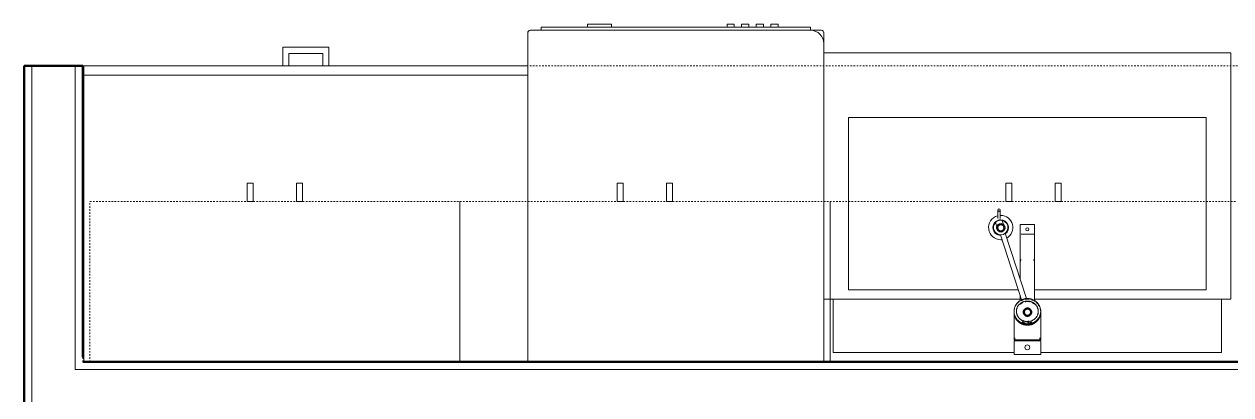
# Model space of a CAD drawing. Header units: inches. Extents: x -4266 to -1814, y 9706 to 12441.
# Drawn here: x -2671.1 to -2573.3, y 10647.7 to 10677.8 of the extents above; entities that cross this region are included whole.
import ezdxf

# ---------------------------------------------------------------- set-up
doc = ezdxf.new("R2010")
doc.units = ezdxf.units.IN
doc.header["$MEASUREMENT"] = 0
doc.linetypes.add('Dash', pattern=[0.25, 0.125, -0.125])
for name, color, linetype, lineweight in [('A-GENM-2', 7, 'Continuous', 9), ('A-GENM-3', 250, 'Continuous', 50), ('A-WALL-3', 250, 'Continuous', 50), ('A-WALL-4', 10, 'Continuous', 13), ('P-SANR-FIXT-2', 7, 'Continuous', 9), ('Q-CASE-2', 7, 'Continuous', 9), ('Q-CASE-4', 7, 'Dash', 9), ('Q-CASE-HDLN-1', 7, 'Dash', 9), ('Q-SPCQ-2', 7, 'Continuous', 9)]:
    doc.layers.add(name, color=color, linetype=linetype, lineweight=lineweight)

msp = doc.modelspace()

# ---------------------------------------------------------------- linework, layer by layer
at = {"layer": 'A-GENM-2'}
for p, q in [((-2592.1481, 10662.71477), (-2592.1481, 10662.04963)), ((-2591.95125, 10662.04963), (-2591.95125, 10662.71477)), ((-2592.21004, 10661.2854), (-2592.34233, 10661.70455)), ((-2591.79328, 10661.88165), (-2591.6599, 10661.45903)), ((-2590.32101, 10661.55766), (-2590.32101, 10660.77026)), ((-2590.32101, 10661.55766), (-2589.17927, 10661.55766)), ((-2589.17927, 10660.77026), (-2589.17927, 10661.55766)), ((-2592.15813, 10661.30178), (-2592.21004, 10661.2854)), ((-2591.92537, 10660.71416), (-2590.21218, 10655.44152)), ((-2589.83121, 10655.54305), (-2591.55162, 10660.83791)), ((-2590.34069, 10660.77026), (-2590.34069, 10657.10282)), ((-2590.34069, 10660.77026), (-2590.32057, 10660.77026)), ((-2590.24696, 10660.77026), (-2590.16772, 10660.77026)), ((-2590.1551, 10660.77026), (-2590.04542, 10660.77026)), ((-2590.03611, 10660.77026), (-2589.90299, 10660.77026)), ((-2589.90323, 10660.77026), (-2590.03557, 10660.77026)), ((-2589.898, 10660.77026), (-2589.60228, 10660.77026)), ((-2589.60239, 10660.77026), (-2589.89789, 10660.77026)), ((-2589.59729, 10660.77026), (-2589.46416, 10660.77026)), ((-2589.46471, 10660.77026), (-2589.59705, 10660.77026)), ((-2589.45486, 10660.77026), (-2589.34518, 10660.77026)), ((-2589.33256, 10660.77026), (-2589.25332, 10660.77026)), ((-2589.23871, 10660.77026), (-2589.15959, 10660.77026)), ((-2589.15959, 10655.37091), (-2589.15959, 10660.77026)), ((-2590.34069, 10659.36298), (-2590.34069, 10658.44585)), ((-2589.15959, 10658.44585), (-2589.15959, 10659.36298)), ((-2590.34069, 10655.83702), (-2590.34069, 10655.37091)), ((-2589.40907, 10655.23896), (-2589.40339, 10655.23682)), ((-2589.13132, 10655.31548), (-2589.16727, 10655.33828)), ((-2590.83282, 10654.47104), (-2590.83282, 10652.20727)), ((-2588.66746, 10652.20727), (-2588.66746, 10654.43384)), ((-2589.75014, 10653.63884), (-2589.78578, 10653.63952)), ((-2588.66746, 10652.20727), (-2590.83282, 10652.20727)), ((-2590.83282, 10652.12911), (-2590.83282, 10651.02616)), ((-2590.83282, 10652.12911), (-2588.66746, 10652.12911)), ((-2590.77376, 10652.36961), (-2590.77376, 10652.12911)), ((-2588.72652, 10652.12911), (-2588.72652, 10652.36961)), ((-2588.66746, 10651.02616), (-2588.66746, 10652.12911)), ((-2588.66746, 10651.02616), (-2590.83282, 10651.02616))]:
    msp.add_line(p, q, dxfattribs=at)
at = {"layer": 'A-GENM-2', "flags": 128}
for points in [[(-2589.75014, 10655.54148), (-2589.79322, 10655.54067), (-2589.83624, 10655.53822), (-2589.87912, 10655.53415), (-2589.9218, 10655.52847), (-2589.96421, 10655.52117), (-2590.00629, 10655.51227), (-2590.04797, 10655.50179), (-2590.08918, 10655.48974), (-2590.12987, 10655.47613), (-2590.16996, 10655.46099), (-2590.2094, 10655.44433), (-2590.24812, 10655.4262), (-2590.28605, 10655.4066), (-2590.32315, 10655.38557), (-2590.35935, 10655.36315), (-2590.39459, 10655.33936), (-2590.42881, 10655.31425), (-2590.46197, 10655.28784), (-2590.494, 10655.26019), (-2590.52486, 10655.23133), (-2590.55449, 10655.2013), (-2590.58284, 10655.17016), (-2590.60987, 10655.13796), (-2590.63553, 10655.10473), (-2590.65978, 10655.07054), (-2590.68258, 10655.03544), (-2590.70389, 10654.99949), (-2590.72368, 10654.96274), (-2590.7419, 10654.92525), (-2590.75853, 10654.88708), (-2590.77354, 10654.84829), (-2590.78691, 10654.80895), (-2590.7986, 10654.76913), (-2590.8086, 10654.72888), (-2590.8169, 10654.68827), (-2590.82347, 10654.64737), (-2590.82831, 10654.60624), (-2590.83141, 10654.56496), (-2590.83275, 10654.5236), (-2590.83282, 10654.51243)], [(-2590.78691, 10654.76757), (-2590.7986, 10654.72774), (-2590.8086, 10654.68749), (-2590.8169, 10654.64688), (-2590.82347, 10654.60598), (-2590.82831, 10654.56486), (-2590.83141, 10654.52358), (-2590.83275, 10654.48222), (-2590.83282, 10654.47104)], [(-2590.78736, 10654.78146), (-2590.79895, 10654.73974), (-2590.80885, 10654.69758), (-2590.81706, 10654.65506), (-2590.82357, 10654.61225), (-2590.82836, 10654.56921), (-2590.83142, 10654.52602), (-2590.83275, 10654.48273), (-2590.83236, 10654.43943), (-2590.83023, 10654.39618), (-2590.82637, 10654.35305), (-2590.82079, 10654.3101), (-2590.8135, 10654.26742), (-2590.8045, 10654.22506), (-2590.79382, 10654.18309)], [(-2590.78736, 10654.78146), (-2590.79895, 10654.73974), (-2590.80885, 10654.69758), (-2590.81706, 10654.65506), (-2590.82357, 10654.61225), (-2590.82836, 10654.56921), (-2590.83142, 10654.52602), (-2590.83275, 10654.48273), (-2590.83236, 10654.43943), (-2590.83023, 10654.39618), (-2590.82637, 10654.35305), (-2590.82079, 10654.3101), (-2590.8135, 10654.26742), (-2590.8045, 10654.22506), (-2590.79382, 10654.18309)], [(-2590.78736, 10654.78146), (-2590.79895, 10654.73974), (-2590.80885, 10654.69758), (-2590.81706, 10654.65506), (-2590.82357, 10654.61225), (-2590.82836, 10654.56921), (-2590.83142, 10654.52602), (-2590.83275, 10654.48273), (-2590.83236, 10654.43943), (-2590.83023, 10654.39618), (-2590.82637, 10654.35305), (-2590.82079, 10654.3101), (-2590.8135, 10654.26742), (-2590.8045, 10654.22506), (-2590.79382, 10654.18309)], [(-2590.78736, 10654.78146), (-2590.79895, 10654.73974), (-2590.80885, 10654.69758), (-2590.81706, 10654.65506), (-2590.82357, 10654.61225), (-2590.82836, 10654.56921), (-2590.83142, 10654.52602), (-2590.83275, 10654.48273), (-2590.83236, 10654.43943), (-2590.83023, 10654.39618), (-2590.82637, 10654.35305), (-2590.82079, 10654.3101), (-2590.8135, 10654.26742), (-2590.8045, 10654.22506), (-2590.79382, 10654.18309)], [(-2590.78736, 10654.78146), (-2590.79895, 10654.73974), (-2590.80885, 10654.69758), (-2590.81706, 10654.65506), (-2590.82357, 10654.61225), (-2590.82836, 10654.56921), (-2590.83142, 10654.52602), (-2590.83275, 10654.48273), (-2590.83236, 10654.43943), (-2590.83023, 10654.39618), (-2590.82637, 10654.35305), (-2590.82079, 10654.3101), (-2590.8135, 10654.26742), (-2590.8045, 10654.22506), (-2590.79382, 10654.18309)], [(-2590.78736, 10654.78146), (-2590.79895, 10654.73974), (-2590.80885, 10654.69758), (-2590.81706, 10654.65506), (-2590.82357, 10654.61225), (-2590.82836, 10654.56921), (-2590.83142, 10654.52602), (-2590.83275, 10654.48273), (-2590.83236, 10654.43943), (-2590.83023, 10654.39618), (-2590.82637, 10654.35305), (-2590.82079, 10654.3101), (-2590.8135, 10654.26742), (-2590.8045, 10654.22506), (-2590.79382, 10654.18309)], [(-2590.43092, 10655.31291), (-2590.46404, 10655.28501), (-2590.49602, 10655.25581), (-2590.5268, 10655.22535), (-2590.55635, 10655.19369), (-2590.5846, 10655.16087), (-2590.61152, 10655.12695), (-2590.63706, 10655.09198), (-2590.66118, 10655.05602), (-2590.68384, 10655.01912), (-2590.70502, 10654.98134), (-2590.72466, 10654.94275)], [(-2590.43092, 10655.31291), (-2590.46404, 10655.28501), (-2590.49602, 10655.25581), (-2590.5268, 10655.22535), (-2590.55635, 10655.19369), (-2590.5846, 10655.16087), (-2590.61152, 10655.12695), (-2590.63706, 10655.09198), (-2590.66118, 10655.05602), (-2590.68384, 10655.01912), (-2590.70502, 10654.98134), (-2590.72466, 10654.94275)], [(-2590.43092, 10655.31291), (-2590.46404, 10655.28501), (-2590.49602, 10655.25581), (-2590.5268, 10655.22535), (-2590.55635, 10655.19369), (-2590.5846, 10655.16087), (-2590.61152, 10655.12695), (-2590.63706, 10655.09198), (-2590.66118, 10655.05602), (-2590.68384, 10655.01912), (-2590.70502, 10654.98134), (-2590.72466, 10654.94275)], [(-2590.43092, 10655.31291), (-2590.46404, 10655.28501), (-2590.49602, 10655.25581), (-2590.5268, 10655.22535), (-2590.55635, 10655.19369), (-2590.5846, 10655.16087), (-2590.61152, 10655.12695), (-2590.63706, 10655.09198), (-2590.66118, 10655.05602), (-2590.68384, 10655.01912), (-2590.70502, 10654.98134), (-2590.72466, 10654.94275)], [(-2590.43092, 10655.31291), (-2590.46404, 10655.28501), (-2590.49602, 10655.25581), (-2590.5268, 10655.22535), (-2590.55635, 10655.19369), (-2590.5846, 10655.16087), (-2590.61152, 10655.12695), (-2590.63706, 10655.09198), (-2590.66118, 10655.05602), (-2590.68384, 10655.01912), (-2590.70502, 10654.98134), (-2590.72466, 10654.94275)], [(-2590.43092, 10655.31291), (-2590.46404, 10655.28501), (-2590.49602, 10655.25581), (-2590.5268, 10655.22535), (-2590.55635, 10655.19369), (-2590.5846, 10655.16087), (-2590.61152, 10655.12695), (-2590.63706, 10655.09198), (-2590.66118, 10655.05602), (-2590.68384, 10655.01912), (-2590.70502, 10654.98134), (-2590.72466, 10654.94275)], [(-2590.63597, 10654.51243), (-2590.63527, 10654.54548), (-2590.63317, 10654.57848), (-2590.62968, 10654.61138), (-2590.6248, 10654.64413), (-2590.61853, 10654.67668), (-2590.6109, 10654.70898), (-2590.60189, 10654.74097), (-2590.59154, 10654.77262), (-2590.57985, 10654.80386), (-2590.56684, 10654.83465), (-2590.55254, 10654.86495), (-2590.53695, 10654.8947), (-2590.5201, 10654.92386), (-2590.50202, 10654.95237), (-2590.48274, 10654.9802), (-2590.46228, 10655.0073), (-2590.44067, 10655.03363), (-2590.41795, 10655.05913), (-2590.39415, 10655.08378), (-2590.3693, 10655.10752), (-2590.34345, 10655.13033), (-2590.31664, 10655.15215), (-2590.28891, 10655.17296), (-2590.2603, 10655.19272), (-2590.23085, 10655.21139), (-2590.20062, 10655.22895), (-2590.16966, 10655.24535), (-2590.138, 10655.26059), (-2590.10571, 10655.27462), (-2590.07283, 10655.28743), (-2590.03942, 10655.29899), (-2590.00554, 10655.30928), (-2589.97124, 10655.31828), (-2589.93657, 10655.32599), (-2589.90159, 10655.33237), (-2589.86636, 10655.33743), (-2589.83094, 10655.34116), (-2589.79539, 10655.34354), (-2589.75976, 10655.34458), (-2589.75014, 10655.34463)], [(-2590.59154, 10654.73123), (-2590.57985, 10654.76248), (-2590.56684, 10654.79327)], [(-2590.42881, 10655.27286), (-2590.46197, 10655.24646), (-2590.494, 10655.21881), (-2590.52486, 10655.18994)], [(-2589.75014, 10655.55372), (-2589.79344, 10655.55286), (-2589.83666, 10655.55026), (-2589.87975, 10655.54594), (-2589.92263, 10655.53989), (-2589.96523, 10655.53214), (-2590.00749, 10655.52269), (-2590.04934, 10655.51156), (-2590.09071, 10655.49876), (-2590.13154, 10655.48432), (-2590.17175, 10655.46826), (-2590.21129, 10655.4506), (-2590.2501, 10655.43137), (-2590.2881, 10655.41061), (-2590.32524, 10655.38835), (-2590.36147, 10655.36462), (-2590.39671, 10655.33946)], [(-2589.75014, 10655.55372), (-2589.79344, 10655.55286), (-2589.83666, 10655.55026), (-2589.87975, 10655.54594), (-2589.92263, 10655.53989), (-2589.96523, 10655.53214), (-2590.00749, 10655.52269), (-2590.04934, 10655.51156), (-2590.09071, 10655.49876), (-2590.13154, 10655.48432), (-2590.17175, 10655.46826), (-2590.21129, 10655.4506), (-2590.2501, 10655.43137), (-2590.2881, 10655.41061), (-2590.32524, 10655.38835), (-2590.36147, 10655.36462)], [(-2589.75014, 10655.55372), (-2589.79344, 10655.55286), (-2589.83666, 10655.55026), (-2589.87975, 10655.54594), (-2589.92263, 10655.53989), (-2589.96523, 10655.53214), (-2590.00749, 10655.52269), (-2590.04934, 10655.51156), (-2590.09071, 10655.49876), (-2590.13154, 10655.48432), (-2590.17175, 10655.46826), (-2590.21129, 10655.4506), (-2590.2501, 10655.43137), (-2590.2881, 10655.41061), (-2590.32524, 10655.38835), (-2590.36147, 10655.36462)], [(-2589.75014, 10655.55372), (-2589.79344, 10655.55286), (-2589.83666, 10655.55026), (-2589.87975, 10655.54594), (-2589.92263, 10655.53989), (-2589.96523, 10655.53214), (-2590.00749, 10655.52269), (-2590.04934, 10655.51156), (-2590.09071, 10655.49876), (-2590.13154, 10655.48432), (-2590.17175, 10655.46826), (-2590.21129, 10655.4506), (-2590.2501, 10655.43137), (-2590.2881, 10655.41061), (-2590.32524, 10655.38835), (-2590.36147, 10655.36462)], [(-2589.75014, 10655.55372), (-2589.79344, 10655.55286), (-2589.83666, 10655.55026), (-2589.87975, 10655.54594), (-2589.92263, 10655.53989), (-2589.96523, 10655.53214), (-2590.00749, 10655.52269), (-2590.04934, 10655.51156), (-2590.09071, 10655.49876), (-2590.13154, 10655.48432), (-2590.17175, 10655.46826), (-2590.21129, 10655.4506), (-2590.2501, 10655.43137), (-2590.2881, 10655.41061), (-2590.32524, 10655.38835), (-2590.36147, 10655.36462)], [(-2589.75014, 10655.55372), (-2589.79344, 10655.55286), (-2589.83666, 10655.55026), (-2589.87975, 10655.54594), (-2589.92263, 10655.53989), (-2589.96523, 10655.53214), (-2590.00749, 10655.52269), (-2590.04934, 10655.51156), (-2590.09071, 10655.49876), (-2590.13154, 10655.48432), (-2590.17175, 10655.46826), (-2590.21129, 10655.4506), (-2590.2501, 10655.43137), (-2590.2881, 10655.41061), (-2590.32524, 10655.38835), (-2590.36147, 10655.36462)], [(-2590.34345, 10655.08895), (-2590.31664, 10655.11077), (-2590.28891, 10655.13158), (-2590.2603, 10655.15134), (-2590.23085, 10655.17001), (-2590.20062, 10655.18756), (-2590.16966, 10655.20397), (-2590.138, 10655.21921), (-2590.10571, 10655.23324)], [(-2590.00629, 10655.47089), (-2590.04797, 10655.46041), (-2590.08918, 10655.44835), (-2590.12987, 10655.43474), (-2590.16996, 10655.4196), (-2590.2094, 10655.40295), (-2590.24812, 10655.38481)], [(-2589.75014, 10655.5001), (-2589.79322, 10655.49928), (-2589.83624, 10655.49684), (-2589.87912, 10655.49277), (-2589.9218, 10655.48709), (-2589.96421, 10655.47979)], [(-2589.93673, 10655.28457), (-2589.93657, 10655.2846), (-2589.90159, 10655.29099), (-2589.86636, 10655.29605), (-2589.83094, 10655.29978), (-2589.79539, 10655.30216), (-2589.75976, 10655.3032), (-2589.75014, 10655.30325)], [(-2588.76566, 10654.9216), (-2588.78447, 10654.96061), (-2588.80482, 10654.99883), (-2588.82668, 10655.03621), (-2588.85002, 10655.07269), (-2588.8748, 10655.1082), (-2588.90098, 10655.1427), (-2588.92852, 10655.17612), (-2588.95737, 10655.20841), (-2588.98749, 10655.23952), (-2589.01883, 10655.2694), (-2589.05134, 10655.29801), (-2589.08497, 10655.32529), (-2589.11966, 10655.35121), (-2589.15537, 10655.37572), (-2589.19202, 10655.39878), (-2589.22956, 10655.42036), (-2589.26794, 10655.44041), (-2589.30709, 10655.45892), (-2589.34695, 10655.47585), (-2589.38746, 10655.49117), (-2589.42854, 10655.50486), (-2589.47014, 10655.51689), (-2589.51218, 10655.52725), (-2589.55461, 10655.53592), (-2589.59735, 10655.54289), (-2589.64034, 10655.54814), (-2589.6835, 10655.55167), (-2589.72676, 10655.55347), (-2589.75014, 10655.55372)], [(-2589.11966, 10655.35121), (-2589.15537, 10655.37572), (-2589.19202, 10655.39878), (-2589.22956, 10655.42036), (-2589.26794, 10655.44041), (-2589.30709, 10655.45892), (-2589.34695, 10655.47585), (-2589.38746, 10655.49117), (-2589.42854, 10655.50486), (-2589.47014, 10655.51689), (-2589.51218, 10655.52725), (-2589.55461, 10655.53592), (-2589.59735, 10655.54289), (-2589.64034, 10655.54814), (-2589.6835, 10655.55167), (-2589.72676, 10655.55347), (-2589.75014, 10655.55372)], [(-2589.11966, 10655.35121), (-2589.15537, 10655.37572), (-2589.19202, 10655.39878), (-2589.22956, 10655.42036), (-2589.26794, 10655.44041), (-2589.30709, 10655.45892), (-2589.34695, 10655.47585), (-2589.38746, 10655.49117), (-2589.42854, 10655.50486), (-2589.47014, 10655.51689), (-2589.51218, 10655.52725), (-2589.55461, 10655.53592), (-2589.59735, 10655.54289), (-2589.64034, 10655.54814), (-2589.6835, 10655.55167), (-2589.72676, 10655.55347), (-2589.75014, 10655.55372)], [(-2589.11966, 10655.35121), (-2589.15537, 10655.37572), (-2589.19202, 10655.39878), (-2589.22956, 10655.42036), (-2589.26794, 10655.44041), (-2589.30709, 10655.45892), (-2589.34695, 10655.47585), (-2589.38746, 10655.49117), (-2589.42854, 10655.50486), (-2589.47014, 10655.51689), (-2589.51218, 10655.52725), (-2589.55461, 10655.53592), (-2589.59735, 10655.54289), (-2589.64034, 10655.54814), (-2589.6835, 10655.55167), (-2589.72676, 10655.55347), (-2589.75014, 10655.55372)], [(-2589.11966, 10655.35121), (-2589.15537, 10655.37572), (-2589.19202, 10655.39878), (-2589.22956, 10655.42036), (-2589.26794, 10655.44041), (-2589.30709, 10655.45892), (-2589.34695, 10655.47585), (-2589.38746, 10655.49117), (-2589.42854, 10655.50486), (-2589.47014, 10655.51689), (-2589.51218, 10655.52725), (-2589.55461, 10655.53592), (-2589.59735, 10655.54289), (-2589.64034, 10655.54814), (-2589.6835, 10655.55167), (-2589.72676, 10655.55347), (-2589.75014, 10655.55372)], [(-2589.11966, 10655.35121), (-2589.15537, 10655.37572), (-2589.19202, 10655.39878), (-2589.22956, 10655.42036), (-2589.26794, 10655.44041), (-2589.30709, 10655.45892), (-2589.34695, 10655.47585), (-2589.38746, 10655.49117), (-2589.42854, 10655.50486), (-2589.47014, 10655.51689), (-2589.51218, 10655.52725), (-2589.55461, 10655.53592), (-2589.59735, 10655.54289), (-2589.64034, 10655.54814), (-2589.6835, 10655.55167), (-2589.72676, 10655.55347), (-2589.75014, 10655.55372)], [(-2588.66746, 10654.51243), (-2588.66834, 10654.5538), (-2588.67096, 10654.59511), (-2588.67533, 10654.63629), (-2588.68144, 10654.67725), (-2588.68927, 10654.71795), (-2588.69881, 10654.7583), (-2588.71005, 10654.79825), (-2588.72297, 10654.83773), (-2588.73754, 10654.87667), (-2588.75373, 10654.91501), (-2588.77153, 10654.95269), (-2588.79089, 10654.98965), (-2588.81179, 10655.02582), (-2588.8342, 10655.06116), (-2588.85806, 10655.0956), (-2588.88335, 10655.12909), (-2588.91001, 10655.16157), (-2588.93801, 10655.19301), (-2588.9673, 10655.22334), (-2588.99783, 10655.25251), (-2589.02955, 10655.2805), (-2589.06241, 10655.30725), (-2589.09635, 10655.33271), (-2589.13132, 10655.35686), (-2589.16727, 10655.37966), (-2589.20413, 10655.40106), (-2589.24184, 10655.42105), (-2589.28036, 10655.43958), (-2589.31961, 10655.45664), (-2589.35953, 10655.47219), (-2589.40006, 10655.48621), (-2589.44114, 10655.49869), (-2589.4827, 10655.5096), (-2589.52468, 10655.51893), (-2589.56701, 10655.52666), (-2589.60962, 10655.53278), (-2589.65245, 10655.53728), (-2589.69544, 10655.54017), (-2589.73851, 10655.54142), (-2589.75014, 10655.54148)], [(-2589.60962, 10655.4914), (-2589.65245, 10655.4959), (-2589.69544, 10655.49878), (-2589.73851, 10655.50004), (-2589.75014, 10655.5001)], [(-2589.75014, 10655.34463), (-2589.7145, 10655.34396), (-2589.67892, 10655.34194), (-2589.64346, 10655.33857), (-2589.60818, 10655.33387), (-2589.57313, 10655.32784), (-2589.53837, 10655.32049), (-2589.50396, 10655.31184), (-2589.46996, 10655.30189), (-2589.43641, 10655.29067), (-2589.40339, 10655.2782), (-2589.37093, 10655.2645), (-2589.3391, 10655.24958), (-2589.30794, 10655.23349), (-2589.27751, 10655.21624), (-2589.24785, 10655.19787), (-2589.21901, 10655.1784), (-2589.19103, 10655.15787), (-2589.16397, 10655.13632), (-2589.13786, 10655.11377), (-2589.11274, 10655.09028), (-2589.08865, 10655.06587), (-2589.06564, 10655.04059), (-2589.04372, 10655.01449), (-2589.02295, 10654.98759), (-2589.00334, 10654.95995), (-2588.98494, 10654.93162), (-2588.96776, 10654.90263), (-2588.95183, 10654.87303), (-2588.93717, 10654.84288), (-2588.92381, 10654.81222), (-2588.91176, 10654.78109), (-2588.90105, 10654.74955), (-2588.89168, 10654.71765), (-2588.88367, 10654.68543), (-2588.87704, 10654.65294), (-2588.87178, 10654.62024), (-2588.86791, 10654.58737), (-2588.86544, 10654.55439), (-2588.86436, 10654.52135), (-2588.86431, 10654.51243)], [(-2589.75014, 10655.30325), (-2589.7145, 10655.30257), (-2589.67892, 10655.30055), (-2589.64346, 10655.29719), (-2589.60818, 10655.29249), (-2589.57313, 10655.28646)], [(-2589.31961, 10655.41526), (-2589.35953, 10655.43081), (-2589.40006, 10655.44483), (-2589.40907, 10655.44757)], [(-2589.37093, 10655.22311), (-2589.3391, 10655.2082), (-2589.30794, 10655.19211), (-2589.27751, 10655.17486), (-2589.24785, 10655.15648), (-2589.21901, 10655.13702), (-2589.19103, 10655.11649), (-2589.16397, 10655.09493)], [(-2588.76566, 10654.9216), (-2588.78447, 10654.96061), (-2588.80482, 10654.99883), (-2588.82668, 10655.03621), (-2588.85002, 10655.07269), (-2588.8748, 10655.1082), (-2588.90098, 10655.1427), (-2588.92852, 10655.17612), (-2588.95737, 10655.20841), (-2588.98749, 10655.23952), (-2589.01883, 10655.2694), (-2589.05134, 10655.29801), (-2589.08497, 10655.32529)], [(-2588.76566, 10654.9216), (-2588.78447, 10654.96061), (-2588.80482, 10654.99883), (-2588.82668, 10655.03621), (-2588.85002, 10655.07269), (-2588.8748, 10655.1082), (-2588.90098, 10655.1427), (-2588.92852, 10655.17612), (-2588.95737, 10655.20841), (-2588.98749, 10655.23952), (-2589.01883, 10655.2694), (-2589.05134, 10655.29801), (-2589.08497, 10655.32529)], [(-2588.76566, 10654.9216), (-2588.78447, 10654.96061), (-2588.80482, 10654.99883), (-2588.82668, 10655.03621), (-2588.85002, 10655.07269), (-2588.8748, 10655.1082), (-2588.90098, 10655.1427), (-2588.92852, 10655.17612), (-2588.95737, 10655.20841), (-2588.98749, 10655.23952), (-2589.01883, 10655.2694), (-2589.05134, 10655.29801), (-2589.08497, 10655.32529)], [(-2588.76566, 10654.9216), (-2588.78447, 10654.96061), (-2588.80482, 10654.99883), (-2588.82668, 10655.03621), (-2588.85002, 10655.07269), (-2588.8748, 10655.1082), (-2588.90098, 10655.1427), (-2588.92852, 10655.17612), (-2588.95737, 10655.20841), (-2588.98749, 10655.23952), (-2589.01883, 10655.2694), (-2589.05134, 10655.29801), (-2589.08497, 10655.32529)], [(-2588.76566, 10654.9216), (-2588.78447, 10654.96061), (-2588.80482, 10654.99883), (-2588.82668, 10655.03621), (-2588.85002, 10655.07269), (-2588.8748, 10655.1082), (-2588.90098, 10655.1427), (-2588.92852, 10655.17612), (-2588.95737, 10655.20841), (-2588.98749, 10655.23952), (-2589.01883, 10655.2694), (-2589.05134, 10655.29801), (-2589.08497, 10655.32529)], [(-2588.81179, 10654.98444), (-2588.8342, 10655.01977), (-2588.85806, 10655.05421), (-2588.88335, 10655.0877), (-2588.91001, 10655.12019), (-2588.93801, 10655.15162), (-2588.9673, 10655.18195), (-2588.99783, 10655.21113), (-2589.02955, 10655.23912)], [(-2588.93717, 10654.8015), (-2588.92381, 10654.77084), (-2588.91176, 10654.73971)], [(-2588.66746, 10654.47104), (-2588.66834, 10654.51242), (-2588.67096, 10654.55373), (-2588.67533, 10654.5949), (-2588.68144, 10654.63587), (-2588.68927, 10654.67656), (-2588.69881, 10654.71692), (-2588.71005, 10654.75687), (-2588.72297, 10654.79634)], [(-2588.70133, 10654.20235), (-2588.69143, 10654.24451), (-2588.68322, 10654.28703), (-2588.67671, 10654.32984), (-2588.67192, 10654.37288), (-2588.66886, 10654.41607), (-2588.66753, 10654.45936), (-2588.66792, 10654.50266), (-2588.67005, 10654.54591), (-2588.67391, 10654.58904), (-2588.67949, 10654.63199), (-2588.68678, 10654.67467), (-2588.69578, 10654.71703), (-2588.70646, 10654.759), (-2588.71881, 10654.8005)], [(-2588.70133, 10654.20235), (-2588.69143, 10654.24451), (-2588.68322, 10654.28703), (-2588.67671, 10654.32984), (-2588.67192, 10654.37288), (-2588.66886, 10654.41607), (-2588.66753, 10654.45936), (-2588.66792, 10654.50266), (-2588.67005, 10654.54591), (-2588.67391, 10654.58904), (-2588.67949, 10654.63199), (-2588.68678, 10654.67467), (-2588.69578, 10654.71703), (-2588.70646, 10654.759), (-2588.71881, 10654.8005)], [(-2588.70133, 10654.20235), (-2588.69143, 10654.24451), (-2588.68322, 10654.28703), (-2588.67671, 10654.32984), (-2588.67192, 10654.37288), (-2588.66886, 10654.41607), (-2588.66753, 10654.45936), (-2588.66792, 10654.50266), (-2588.67005, 10654.54591), (-2588.67391, 10654.58904), (-2588.67949, 10654.63199), (-2588.68678, 10654.67467), (-2588.69578, 10654.71703), (-2588.70646, 10654.759), (-2588.71881, 10654.8005)], [(-2588.70133, 10654.20235), (-2588.69143, 10654.24451), (-2588.68322, 10654.28703), (-2588.67671, 10654.32984), (-2588.67192, 10654.37288), (-2588.66886, 10654.41607), (-2588.66753, 10654.45936), (-2588.66792, 10654.50266), (-2588.67005, 10654.54591), (-2588.67391, 10654.58904), (-2588.67949, 10654.63199), (-2588.68678, 10654.67467), (-2588.69578, 10654.71703), (-2588.70646, 10654.759), (-2588.71881, 10654.8005)], [(-2588.70133, 10654.20235), (-2588.69143, 10654.24451), (-2588.68322, 10654.28703), (-2588.67671, 10654.32984), (-2588.67192, 10654.37288), (-2588.66886, 10654.41607), (-2588.66753, 10654.45936), (-2588.66792, 10654.50266), (-2588.67005, 10654.54591), (-2588.67391, 10654.58904), (-2588.67949, 10654.63199), (-2588.68678, 10654.67467), (-2588.69578, 10654.71703), (-2588.70646, 10654.759), (-2588.71881, 10654.8005)], [(-2588.70133, 10654.20235), (-2588.69143, 10654.24451), (-2588.68322, 10654.28703), (-2588.67671, 10654.32984), (-2588.67192, 10654.37288), (-2588.66886, 10654.41607), (-2588.66753, 10654.45936), (-2588.66792, 10654.50266), (-2588.67005, 10654.54591), (-2588.67391, 10654.58904), (-2588.67949, 10654.63199), (-2588.68678, 10654.67467), (-2588.69578, 10654.71703), (-2588.70646, 10654.759), (-2588.71881, 10654.8005)], [(-2590.83282, 10654.51243), (-2590.83194, 10654.47105), (-2590.82932, 10654.42974), (-2590.82495, 10654.38857), (-2590.81884, 10654.3476), (-2590.81101, 10654.30691), (-2590.80147, 10654.26655), (-2590.79023, 10654.2266), (-2590.77731, 10654.18713), (-2590.76274, 10654.14819), (-2590.74655, 10654.10985), (-2590.72875, 10654.07217), (-2590.70939, 10654.03521), (-2590.68848, 10653.99903), (-2590.66608, 10653.9637), (-2590.64222, 10653.92926), (-2590.61693, 10653.89577), (-2590.59027, 10653.86328), (-2590.56227, 10653.83185), (-2590.53298, 10653.80152), (-2590.50245, 10653.77234), (-2590.47073, 10653.74436), (-2590.43787, 10653.71761), (-2590.40393, 10653.69214), (-2590.36896, 10653.66799), (-2590.33301, 10653.6452), (-2590.29615, 10653.62379), (-2590.25843, 10653.6038), (-2590.21992, 10653.58527), (-2590.18067, 10653.56822), (-2590.14075, 10653.55266), (-2590.10022, 10653.53864), (-2590.05914, 10653.52616), (-2590.01758, 10653.51525), (-2589.9756, 10653.50593), (-2589.93327, 10653.4982), (-2589.89066, 10653.49208), (-2589.84783, 10653.48757), (-2589.80484, 10653.48469), (-2589.76177, 10653.48343), (-2589.75014, 10653.48337)], [(-2590.83282, 10654.47104), (-2590.83194, 10654.42967), (-2590.82932, 10654.38836), (-2590.82495, 10654.34719), (-2590.81884, 10654.30622), (-2590.81101, 10654.26553), (-2590.80147, 10654.22517), (-2590.79023, 10654.18522), (-2590.77731, 10654.14575), (-2590.76274, 10654.1068), (-2590.74655, 10654.06846), (-2590.72875, 10654.03078), (-2590.70939, 10653.99383), (-2590.68848, 10653.95765), (-2590.66608, 10653.92232), (-2590.64222, 10653.88788), (-2590.61693, 10653.85439), (-2590.59027, 10653.8219), (-2590.56227, 10653.79047), (-2590.53298, 10653.76014), (-2590.50245, 10653.73096), (-2590.47073, 10653.70297), (-2590.43787, 10653.67623), (-2590.40393, 10653.65076), (-2590.36896, 10653.62661), (-2590.33301, 10653.60381), (-2590.29615, 10653.58241), (-2590.25843, 10653.56242), (-2590.21992, 10653.54389), (-2590.18067, 10653.52683), (-2590.14075, 10653.51128), (-2590.10022, 10653.49726), (-2590.05914, 10653.48478), (-2590.01758, 10653.47387), (-2589.9756, 10653.46455), (-2589.93327, 10653.45682), (-2589.89066, 10653.45069), (-2589.84783, 10653.44619), (-2589.80484, 10653.44331), (-2589.76177, 10653.44205), (-2589.75014, 10653.44199)], [(-2590.78147, 10654.14159), (-2590.76747, 10654.10061), (-2590.75184, 10654.06022), (-2590.73462, 10654.02049), (-2590.71581, 10653.98148), (-2590.69546, 10653.94326), (-2590.6736, 10653.90588), (-2590.65026, 10653.8694), (-2590.62548, 10653.83389), (-2590.5993, 10653.79939), (-2590.57176, 10653.76597), (-2590.54291, 10653.73368), (-2590.51279, 10653.70257), (-2590.48145, 10653.67269), (-2590.44894, 10653.64408), (-2590.41531, 10653.6168), (-2590.38062, 10653.59088), (-2590.34491, 10653.56637), (-2590.30826, 10653.54331), (-2590.27072, 10653.52173), (-2590.23234, 10653.50168), (-2590.19319, 10653.48317), (-2590.15333, 10653.46624), (-2590.11282, 10653.45092), (-2590.07174, 10653.43723), (-2590.03014, 10653.4252), (-2589.98809, 10653.41484), (-2589.94567, 10653.40617), (-2589.90293, 10653.3992), (-2589.85994, 10653.39395), (-2589.81678, 10653.39042), (-2589.77352, 10653.38862), (-2589.75014, 10653.38837)], [(-2590.75184, 10654.06022), (-2590.73462, 10654.02049), (-2590.71581, 10653.98148), (-2590.69546, 10653.94326), (-2590.6736, 10653.90588), (-2590.65026, 10653.8694), (-2590.62548, 10653.83389), (-2590.5993, 10653.79939), (-2590.57176, 10653.76597), (-2590.54291, 10653.73368), (-2590.51279, 10653.70257), (-2590.48145, 10653.67269), (-2590.44894, 10653.64408), (-2590.41531, 10653.6168)], [(-2590.75184, 10654.06022), (-2590.73462, 10654.02049), (-2590.71581, 10653.98148), (-2590.69546, 10653.94326), (-2590.6736, 10653.90588), (-2590.65026, 10653.8694), (-2590.62548, 10653.83389), (-2590.5993, 10653.79939), (-2590.57176, 10653.76597), (-2590.54291, 10653.73368), (-2590.51279, 10653.70257), (-2590.48145, 10653.67269), (-2590.44894, 10653.64408), (-2590.41531, 10653.6168)], [(-2590.75184, 10654.06022), (-2590.73462, 10654.02049), (-2590.71581, 10653.98148), (-2590.69546, 10653.94326), (-2590.6736, 10653.90588), (-2590.65026, 10653.8694), (-2590.62548, 10653.83389), (-2590.5993, 10653.79939), (-2590.57176, 10653.76597), (-2590.54291, 10653.73368), (-2590.51279, 10653.70257), (-2590.48145, 10653.67269), (-2590.44894, 10653.64408), (-2590.41531, 10653.6168)], [(-2590.75184, 10654.06022), (-2590.73462, 10654.02049), (-2590.71581, 10653.98148), (-2590.69546, 10653.94326), (-2590.6736, 10653.90588), (-2590.65026, 10653.8694), (-2590.62548, 10653.83389), (-2590.5993, 10653.79939), (-2590.57176, 10653.76597), (-2590.54291, 10653.73368), (-2590.51279, 10653.70257), (-2590.48145, 10653.67269), (-2590.44894, 10653.64408), (-2590.41531, 10653.6168)], [(-2590.75184, 10654.06022), (-2590.73462, 10654.02049), (-2590.71581, 10653.98148), (-2590.69546, 10653.94326), (-2590.6736, 10653.90588), (-2590.65026, 10653.8694), (-2590.62548, 10653.83389), (-2590.5993, 10653.79939), (-2590.57176, 10653.76597), (-2590.54291, 10653.73368), (-2590.51279, 10653.70257), (-2590.48145, 10653.67269), (-2590.44894, 10653.64408), (-2590.41531, 10653.6168)], [(-2589.75014, 10653.68022), (-2589.78578, 10653.6809), (-2589.82136, 10653.68292), (-2589.85682, 10653.68628), (-2589.8921, 10653.69098), (-2589.92715, 10653.69701), (-2589.96191, 10653.70436), (-2589.99632, 10653.71302), (-2590.03032, 10653.72296), (-2590.06386, 10653.73418), (-2590.09689, 10653.74665), (-2590.12935, 10653.76036), (-2590.16118, 10653.77527), (-2590.19234, 10653.79137), (-2590.22277, 10653.80861), (-2590.25243, 10653.82699), (-2590.28127, 10653.84646), (-2590.30925, 10653.86698), (-2590.33631, 10653.88854), (-2590.36242, 10653.91108), (-2590.38754, 10653.93458), (-2590.41163, 10653.95898), (-2590.43464, 10653.98426), (-2590.45655, 10654.01037), (-2590.47733, 10654.03726), (-2590.49693, 10654.0649), (-2590.51534, 10654.09324), (-2590.53252, 10654.12223), (-2590.54845, 10654.15182), (-2590.56311, 10654.18197), (-2590.57647, 10654.21264), (-2590.58852, 10654.24376), (-2590.59923, 10654.2753), (-2590.6086, 10654.30721), (-2590.61661, 10654.33943), (-2590.62324, 10654.37191), (-2590.6285, 10654.40461), (-2590.63237, 10654.43748), (-2590.63484, 10654.47046), (-2590.63592, 10654.5035), (-2590.63597, 10654.51243)], [(-2589.75014, 10653.48337), (-2589.70706, 10653.48419), (-2589.66404, 10653.48663), (-2589.62116, 10653.4907), (-2589.57848, 10653.49639), (-2589.53607, 10653.50368), (-2589.49399, 10653.51258), (-2589.45231, 10653.52306), (-2589.4111, 10653.53512), (-2589.37041, 10653.54873), (-2589.33032, 10653.56387), (-2589.29088, 10653.58052), (-2589.25216, 10653.59866), (-2589.21423, 10653.61825), (-2589.17713, 10653.63928), (-2589.14093, 10653.6617), (-2589.10569, 10653.68549), (-2589.07147, 10653.71061), (-2589.03831, 10653.73701), (-2589.00628, 10653.76467), (-2588.97542, 10653.79353), (-2588.94579, 10653.82355), (-2588.91744, 10653.85469), (-2588.89041, 10653.8869), (-2588.86475, 10653.92012), (-2588.8405, 10653.95431), (-2588.8177, 10653.98941), (-2588.79639, 10654.02537), (-2588.7766, 10654.06212), (-2588.75838, 10654.09961), (-2588.74175, 10654.13778), (-2588.72674, 10654.17656), (-2588.71337, 10654.2159), (-2588.70168, 10654.25573), (-2588.69168, 10654.29598), (-2588.68338, 10654.33659), (-2588.67681, 10654.37749), (-2588.67197, 10654.41861), (-2588.66887, 10654.45989), (-2588.66753, 10654.50126), (-2588.66746, 10654.51243)], [(-2588.86431, 10654.51243), (-2588.86501, 10654.47937), (-2588.86711, 10654.44637), (-2588.8706, 10654.41347), (-2588.87548, 10654.38072), (-2588.88175, 10654.34817), (-2588.88938, 10654.31588), (-2588.89839, 10654.28388), (-2588.90874, 10654.25224), (-2588.92043, 10654.22099), (-2588.93343, 10654.1902), (-2588.94774, 10654.15991), (-2588.96333, 10654.13016), (-2588.98018, 10654.101), (-2588.99826, 10654.07248), (-2589.01754, 10654.04465), (-2589.038, 10654.01755), (-2589.05961, 10653.99123), (-2589.08233, 10653.96572), (-2589.10613, 10653.94108), (-2589.13098, 10653.91733), (-2589.15682, 10653.89453), (-2589.18364, 10653.8727), (-2589.21137, 10653.85189), (-2589.23998, 10653.83214), (-2589.26942, 10653.81346), (-2589.29965, 10653.79591), (-2589.33062, 10653.7795), (-2589.36228, 10653.76427), (-2589.39457, 10653.75023), (-2589.42745, 10653.73743), (-2589.46086, 10653.72587), (-2589.49474, 10653.71558), (-2589.52904, 10653.70657), (-2589.56371, 10653.69887), (-2589.59869, 10653.69248), (-2589.63392, 10653.68742), (-2589.66934, 10653.68369), (-2589.70489, 10653.68131), (-2589.74052, 10653.68027), (-2589.75014, 10653.68022)], [(-2589.75014, 10653.44199), (-2589.70706, 10653.44281), (-2589.66404, 10653.44525), (-2589.62116, 10653.44932), (-2589.57848, 10653.455), (-2589.53607, 10653.4623), (-2589.49399, 10653.4712), (-2589.45231, 10653.48168), (-2589.4111, 10653.49374), (-2589.37041, 10653.50734), (-2589.33032, 10653.52249), (-2589.29088, 10653.53914), (-2589.25216, 10653.55728), (-2589.21423, 10653.57687), (-2589.17713, 10653.5979), (-2589.14093, 10653.62032), (-2589.10569, 10653.64411), (-2589.07147, 10653.66922), (-2589.03831, 10653.69563), (-2589.00628, 10653.72328), (-2588.97542, 10653.75215), (-2588.94579, 10653.78217), (-2588.91744, 10653.81331), (-2588.89041, 10653.84552), (-2588.86475, 10653.87874), (-2588.8405, 10653.91293), (-2588.8177, 10653.94803), (-2588.79639, 10653.98398), (-2588.7766, 10654.02074), (-2588.75838, 10654.05823), (-2588.74175, 10654.09639), (-2588.72674, 10654.13518), (-2588.71337, 10654.17452), (-2588.70168, 10654.21435), (-2588.69168, 10654.2546), (-2588.68338, 10654.29521), (-2588.67681, 10654.33611), (-2588.67197, 10654.37723), (-2588.66887, 10654.41851), (-2588.66753, 10654.45987), (-2588.66746, 10654.47104)], [(-2589.75014, 10653.38837), (-2589.70684, 10653.38923), (-2589.66362, 10653.39183), (-2589.62053, 10653.39615), (-2589.57765, 10653.4022), (-2589.53504, 10653.40995), (-2589.49278, 10653.4194), (-2589.45094, 10653.43053), (-2589.40957, 10653.44333), (-2589.36874, 10653.45777), (-2589.32853, 10653.47383), (-2589.28898, 10653.49149), (-2589.25018, 10653.51072), (-2589.21218, 10653.53148), (-2589.17504, 10653.55374), (-2589.13881, 10653.57747), (-2589.10357, 10653.60263), (-2589.06936, 10653.62918), (-2589.03624, 10653.65708), (-2589.00426, 10653.68628), (-2588.97347, 10653.71674), (-2588.94393, 10653.7484), (-2588.91568, 10653.78122), (-2588.88876, 10653.81514), (-2588.86322, 10653.85011), (-2588.8391, 10653.88607), (-2588.81643, 10653.92297), (-2588.79526, 10653.96075), (-2588.77562, 10653.99934), (-2588.75754, 10654.03869), (-2588.74104, 10654.07873), (-2588.72616, 10654.1194), (-2588.71292, 10654.16062)], [(-2589.10357, 10653.60263), (-2589.06936, 10653.62918), (-2589.03624, 10653.65708), (-2589.00426, 10653.68628), (-2588.97347, 10653.71674), (-2588.94393, 10653.7484), (-2588.91568, 10653.78122), (-2588.88876, 10653.81514), (-2588.86322, 10653.85011), (-2588.8391, 10653.88607), (-2588.81643, 10653.92297), (-2588.79526, 10653.96075), (-2588.77562, 10653.99934), (-2588.75754, 10654.03869), (-2588.74104, 10654.07873)], [(-2589.10357, 10653.60263), (-2589.06936, 10653.62918), (-2589.03624, 10653.65708), (-2589.00426, 10653.68628), (-2588.97347, 10653.71674), (-2588.94393, 10653.7484), (-2588.91568, 10653.78122), (-2588.88876, 10653.81514), (-2588.86322, 10653.85011), (-2588.8391, 10653.88607), (-2588.81643, 10653.92297), (-2588.79526, 10653.96075), (-2588.77562, 10653.99934), (-2588.75754, 10654.03869), (-2588.74104, 10654.07873)], [(-2589.10357, 10653.60263), (-2589.06936, 10653.62918), (-2589.03624, 10653.65708), (-2589.00426, 10653.68628), (-2588.97347, 10653.71674), (-2588.94393, 10653.7484), (-2588.91568, 10653.78122), (-2588.88876, 10653.81514), (-2588.86322, 10653.85011), (-2588.8391, 10653.88607), (-2588.81643, 10653.92297), (-2588.79526, 10653.96075), (-2588.77562, 10653.99934), (-2588.75754, 10654.03869), (-2588.74104, 10654.07873)], [(-2589.10357, 10653.60263), (-2589.06936, 10653.62918), (-2589.03624, 10653.65708), (-2589.00426, 10653.68628), (-2588.97347, 10653.71674), (-2588.94393, 10653.7484), (-2588.91568, 10653.78122), (-2588.88876, 10653.81514), (-2588.86322, 10653.85011), (-2588.8391, 10653.88607), (-2588.81643, 10653.92297), (-2588.79526, 10653.96075), (-2588.77562, 10653.99934), (-2588.75754, 10654.03869), (-2588.74104, 10654.07873)], [(-2589.10357, 10653.60263), (-2589.06936, 10653.62918), (-2589.03624, 10653.65708), (-2589.00426, 10653.68628), (-2588.97347, 10653.71674), (-2588.94393, 10653.7484), (-2588.91568, 10653.78122), (-2588.88876, 10653.81514), (-2588.86322, 10653.85011), (-2588.8391, 10653.88607), (-2588.81643, 10653.92297), (-2588.79526, 10653.96075), (-2588.77562, 10653.99934), (-2588.75754, 10654.03869), (-2588.74104, 10654.07873)], [(-2590.38062, 10653.59088), (-2590.34491, 10653.56637), (-2590.30826, 10653.54331), (-2590.27072, 10653.52173), (-2590.23234, 10653.50168), (-2590.19319, 10653.48317), (-2590.15333, 10653.46624), (-2590.11282, 10653.45092), (-2590.07174, 10653.43723), (-2590.03014, 10653.4252), (-2589.98809, 10653.41484), (-2589.94567, 10653.40617), (-2589.90293, 10653.3992), (-2589.85994, 10653.39395), (-2589.81678, 10653.39042), (-2589.77352, 10653.38862), (-2589.75014, 10653.38837)], [(-2590.38062, 10653.59088), (-2590.34491, 10653.56637), (-2590.30826, 10653.54331), (-2590.27072, 10653.52173), (-2590.23234, 10653.50168), (-2590.19319, 10653.48317), (-2590.15333, 10653.46624), (-2590.11282, 10653.45092), (-2590.07174, 10653.43723), (-2590.03014, 10653.4252), (-2589.98809, 10653.41484), (-2589.94567, 10653.40617), (-2589.90293, 10653.3992), (-2589.85994, 10653.39395), (-2589.81678, 10653.39042), (-2589.77352, 10653.38862), (-2589.75014, 10653.38837)], [(-2590.38062, 10653.59088), (-2590.34491, 10653.56637), (-2590.30826, 10653.54331), (-2590.27072, 10653.52173), (-2590.23234, 10653.50168), (-2590.19319, 10653.48317), (-2590.15333, 10653.46624), (-2590.11282, 10653.45092), (-2590.07174, 10653.43723), (-2590.03014, 10653.4252), (-2589.98809, 10653.41484), (-2589.94567, 10653.40617), (-2589.90293, 10653.3992), (-2589.85994, 10653.39395), (-2589.81678, 10653.39042), (-2589.77352, 10653.38862), (-2589.75014, 10653.38837)], [(-2590.38062, 10653.59088), (-2590.34491, 10653.56637), (-2590.30826, 10653.54331), (-2590.27072, 10653.52173), (-2590.23234, 10653.50168), (-2590.19319, 10653.48317), (-2590.15333, 10653.46624), (-2590.11282, 10653.45092), (-2590.07174, 10653.43723), (-2590.03014, 10653.4252), (-2589.98809, 10653.41484), (-2589.94567, 10653.40617), (-2589.90293, 10653.3992), (-2589.85994, 10653.39395), (-2589.81678, 10653.39042), (-2589.77352, 10653.38862), (-2589.75014, 10653.38837)], [(-2590.38062, 10653.59088), (-2590.34491, 10653.56637), (-2590.30826, 10653.54331), (-2590.27072, 10653.52173), (-2590.23234, 10653.50168), (-2590.19319, 10653.48317), (-2590.15333, 10653.46624), (-2590.11282, 10653.45092), (-2590.07174, 10653.43723), (-2590.03014, 10653.4252), (-2589.98809, 10653.41484), (-2589.94567, 10653.40617), (-2589.90293, 10653.3992), (-2589.85994, 10653.39395), (-2589.81678, 10653.39042), (-2589.77352, 10653.38862), (-2589.75014, 10653.38837)], [(-2589.66934, 10653.64231), (-2589.70489, 10653.63993), (-2589.74052, 10653.63889), (-2589.75014, 10653.63884)], [(-2589.75014, 10653.38837), (-2589.70684, 10653.38923), (-2589.66362, 10653.39183), (-2589.62053, 10653.39615), (-2589.57765, 10653.4022), (-2589.53504, 10653.40995), (-2589.49278, 10653.4194), (-2589.45094, 10653.43053), (-2589.40957, 10653.44333), (-2589.36874, 10653.45777), (-2589.32853, 10653.47383), (-2589.28898, 10653.49149), (-2589.25018, 10653.51072), (-2589.21218, 10653.53148), (-2589.17504, 10653.55374), (-2589.13881, 10653.57747)], [(-2589.75014, 10653.38837), (-2589.70684, 10653.38923), (-2589.66362, 10653.39183), (-2589.62053, 10653.39615), (-2589.57765, 10653.4022), (-2589.53504, 10653.40995), (-2589.49278, 10653.4194), (-2589.45094, 10653.43053), (-2589.40957, 10653.44333), (-2589.36874, 10653.45777), (-2589.32853, 10653.47383), (-2589.28898, 10653.49149), (-2589.25018, 10653.51072), (-2589.21218, 10653.53148), (-2589.17504, 10653.55374), (-2589.13881, 10653.57747)], [(-2589.75014, 10653.38837), (-2589.70684, 10653.38923), (-2589.66362, 10653.39183), (-2589.62053, 10653.39615), (-2589.57765, 10653.4022), (-2589.53504, 10653.40995), (-2589.49278, 10653.4194), (-2589.45094, 10653.43053), (-2589.40957, 10653.44333), (-2589.36874, 10653.45777), (-2589.32853, 10653.47383), (-2589.28898, 10653.49149), (-2589.25018, 10653.51072), (-2589.21218, 10653.53148), (-2589.17504, 10653.55374), (-2589.13881, 10653.57747)], [(-2589.75014, 10653.38837), (-2589.70684, 10653.38923), (-2589.66362, 10653.39183), (-2589.62053, 10653.39615), (-2589.57765, 10653.4022), (-2589.53504, 10653.40995), (-2589.49278, 10653.4194), (-2589.45094, 10653.43053), (-2589.40957, 10653.44333), (-2589.36874, 10653.45777), (-2589.32853, 10653.47383), (-2589.28898, 10653.49149), (-2589.25018, 10653.51072), (-2589.21218, 10653.53148), (-2589.17504, 10653.55374), (-2589.13881, 10653.57747)], [(-2589.75014, 10653.38837), (-2589.70684, 10653.38923), (-2589.66362, 10653.39183), (-2589.62053, 10653.39615), (-2589.57765, 10653.4022), (-2589.53504, 10653.40995), (-2589.49278, 10653.4194), (-2589.45094, 10653.43053), (-2589.40957, 10653.44333), (-2589.36874, 10653.45777), (-2589.32853, 10653.47383), (-2589.28898, 10653.49149), (-2589.25018, 10653.51072), (-2589.21218, 10653.53148), (-2589.17504, 10653.55374), (-2589.13881, 10653.57747)]]:
    msp.add_lwpolyline(points, dxfattribs=at)
at = {"layer": 'A-GENM-2'}
for centre, radius, start, end in [((-2591.90961, 10661.30267), 0.98425, 105, 270), ((-2591.90961, 10661.30267), 0.62992, 90, 270), ((-2591.90961, 10661.30267), 0.59055, 137.1165352, 270), ((-2591.90961, 10661.30267), 0.59055, 90, 137.1165352), ((-2591.90961, 10661.30267), 0.98425, 90, 93.6245605), ((-2591.90961, 10661.30267), 0.98425, 300, 90), ((-2591.90961, 10661.30267), 0.62992, 305.7262222, 90), ((-2591.90961, 10661.30267), 0.59055, 78.6397061, 90), ((-2591.90961, 10661.30267), 0.59055, 270, 78.6397061), ((-2589.75014, 10661.16048), 0.11811, 90, 270), ((-2589.75014, 10661.16048), 0.11811, 270, 90), ((-2591.90961, 10661.30267), 0.98425, 270, 276.8708945), ((-2589.75014, 10654.47104), 1.08268, 165, 195), ((-2589.75014, 10654.47104), 1.08268, 127.5889399, 156.3624966), ((-2589.75014, 10654.47104), 1.08268, 90, 125.1857747), ((-2589.75014, 10654.47104), 1.08268, 55.3366853, 90), ((-2589.75014, 10654.47104), 1.08268, 24.556362, 52.4110601), ((-2589.75014, 10654.47104), 1.08268, 345, 15), ((-2589.75014, 10654.47104), 1.08268, 199.3547508, 232.4110601), ((-2589.75014, 10654.47104), 1.08268, 307.5889399, 340.8475783), ((-2589.75014, 10654.47104), 1.08268, 235.3366853, 270), ((-2589.75014, 10654.47104), 1.08268, 270, 305.1857747), ((-2589.75014, 10651.59261), 0.19685, 90, 270), ((-2589.75014, 10651.59261), 0.19685, 270, 90)]:
    msp.add_arc(centre, radius, start, end, dxfattribs=at)
for centre, major_axis, ratio, start_param, end_param in [((-2592.04967, 10662.71477), (0.09843, 0), 0.98480775, 1.57079633, 4.71238898), ((-2592.04967, 10662.71477), (0.09843, 0), 0.98480775, 4.71238898, 7.85398163), ((-2589.75014, 10658.44585), (0.59055, 0), 0.90630779, 2.61799388, 3.40339204), ((-2589.75014, 10658.44585), (0.59055, 0), 0.90630779, 6.02138592, 6.80678408)]:
    msp.add_ellipse(centre, major_axis=major_axis, ratio=ratio, start_param=start_param, end_param=end_param, dxfattribs=at)
at = {"layer": 'A-GENM-3'}
for centre, start, end in [((-2591.90242, 10661.29059), 90, 270), ((-2591.90242, 10661.29059), 270, 90), ((-2589.74259, 10654.44711), 125.031882, 305.031882), ((-2589.74259, 10654.44711), 305.031882, 125.031882)]:
    msp.add_arc(centre, 0.29528, start, end, dxfattribs=at)
for points in [[(-2590.18009, 10653.64731), (-2590.10165, 10653.59803), (-2589.98216, 10653.53212), (-2589.82161, 10653.44959)], [(-2589.82161, 10653.44959), (-2589.80972, 10653.44871), (-2589.78591, 10653.44746), (-2589.76207, 10653.44722), (-2589.75014, 10653.44735)], [(-2589.60924, 10653.67539), (-2589.65268, 10653.66293), (-2589.69965, 10653.64905), (-2589.75014, 10653.63374)], [(-2589.75014, 10653.44735), (-2589.73821, 10653.44722), (-2589.71437, 10653.44746), (-2589.69056, 10653.44871), (-2589.67867, 10653.44959)], [(-2589.67867, 10653.44959), (-2589.54827, 10653.51662), (-2589.44496, 10653.57268), (-2589.36873, 10653.61778)]]:
    msp.add_open_spline(points, degree=3, dxfattribs=at)
at = {"layer": 'A-WALL-3'}
for p, q in [((-2671.08904, 10674.4144), (-2671.08904, 10566.00981)), ((-2666.33904, 10674.4144), (-2671.08904, 10674.4144)), ((-2666.33904, 10650.7894), (-2666.33904, 10674.4144)), ((-2541.12374, 10650.4144), (-2666.33904, 10650.4144))]:
    msp.add_line(p, q, dxfattribs=at)
at = {"layer": 'A-WALL-4'}
for p, q in [((-2670.46404, 10566.63481), (-2670.46404, 10674.4144)), ((-2666.96404, 10650.7894), (-2666.96404, 10674.4144)), ((-2666.96404, 10650.4144), (-2666.96404, 10650.7894)), ((-2666.96404, 10649.7894), (-2666.96404, 10650.4144)), ((-2666.33904, 10649.7894), (-2666.96404, 10649.7894)), ((-2666.33904, 10649.7894), (-2515.00014, 10649.7894))]:
    msp.add_line(p, q, dxfattribs=at)
at = {"layer": 'P-SANR-FIXT-2'}
for p, q in [((-2573.25014, 10675.46757), (-2606.25014, 10675.46757)), ((-2606.25014, 10675.46757), (-2606.25014, 10655.51176)), ((-2573.25014, 10655.51176), (-2573.25014, 10675.46757)), ((-2604.25014, 10656.26501), (-2604.25014, 10670.22082)), ((-2604.25014, 10670.22082), (-2575.25014, 10670.22082)), ((-2575.25014, 10670.22082), (-2575.25014, 10656.26501)), ((-2590.4727, 10656.26501), (-2604.25014, 10656.26501)), ((-2575.25014, 10656.26501), (-2589.16532, 10656.26501)), ((-2606.25014, 10655.51176), (-2590.34069, 10655.51176)), ((-2589.16291, 10655.51176), (-2573.25014, 10655.51176))]:
    msp.add_line(p, q, dxfattribs=at)
at = {"layer": 'Q-CASE-2'}
for p, q in [((-2646.37514, 10675.9144), (-2650.12514, 10675.9144)), ((-2650.12514, 10675.9144), (-2650.12514, 10674.4144)), ((-2649.62577, 10674.4144), (-2649.62577, 10675.41502)), ((-2649.62577, 10675.41502), (-2646.87451, 10675.41502)), ((-2646.87451, 10675.41502), (-2646.87451, 10674.4144)), ((-2646.37514, 10674.4144), (-2646.37514, 10675.9144)), ((-2666.25014, 10674.4144), (-2630.25014, 10674.4144)), ((-2666.25014, 10673.6644), (-2666.25014, 10674.4144)), ((-2649.62577, 10674.4144), (-2650.12514, 10674.4144)), ((-2646.87451, 10674.4144), (-2646.37514, 10674.4144)), ((-2630.25014, 10674.4144), (-2630.25014, 10673.6644)), ((-2630.25014, 10673.6644), (-2666.25014, 10673.6644)), ((-2666.25014, 10673.6644), (-2666.25014, 10650.4144)), ((-2630.25014, 10650.4144), (-2630.25014, 10673.6644)), ((-2652.51169, 10664.91365), (-2653.00014, 10664.91365)), ((-2653.00014, 10664.91365), (-2653.00014, 10663.4144)), ((-2652.51169, 10663.4144), (-2652.51169, 10664.91365)), ((-2648.51169, 10664.91365), (-2649.00014, 10664.91365)), ((-2649.00014, 10664.91365), (-2649.00014, 10663.4144)), ((-2648.51169, 10663.4144), (-2648.51169, 10664.91365)), ((-2622.51169, 10664.91365), (-2623.00014, 10664.91365)), ((-2623.00014, 10664.91365), (-2623.00014, 10663.4144)), ((-2622.51169, 10663.4144), (-2622.51169, 10664.91365)), ((-2618.51169, 10664.91365), (-2619.00014, 10664.91365)), ((-2619.00014, 10664.91365), (-2619.00014, 10663.4144)), ((-2618.51169, 10663.4144), (-2618.51169, 10664.91365)), ((-2591.01169, 10664.91365), (-2591.50014, 10664.91365)), ((-2591.50014, 10664.91365), (-2591.50014, 10663.4144)), ((-2591.01169, 10663.4144), (-2591.01169, 10664.91365)), ((-2587.01169, 10664.91365), (-2587.50014, 10664.91365)), ((-2587.50014, 10664.91365), (-2587.50014, 10663.4144)), ((-2587.01169, 10663.4144), (-2587.01169, 10664.91365)), ((-2652.51169, 10663.4144), (-2653.00014, 10663.4144)), ((-2648.51169, 10663.4144), (-2649.00014, 10663.4144)), ((-2622.51169, 10663.4144), (-2623.00014, 10663.4144)), ((-2618.51169, 10663.4144), (-2619.00014, 10663.4144)), ((-2591.01169, 10663.4144), (-2591.50014, 10663.4144)), ((-2587.01169, 10663.4144), (-2587.50014, 10663.4144)), ((-2605.50014, 10655.51176), (-2605.50014, 10651.1644)), ((-2574.00014, 10651.1644), (-2574.00014, 10655.51176)), ((-2605.50014, 10651.1644), (-2590.83282, 10651.1644)), ((-2588.66746, 10651.1644), (-2574.00014, 10651.1644))]:
    msp.add_line(p, q, dxfattribs=at)
at = {"layer": 'Q-CASE-4'}
for p, q in [((-2665.75014, 10650.4144), (-2665.75014, 10663.4144)), ((-2665.75014, 10663.4144), (-2635.75014, 10663.4144)), ((-2635.75014, 10650.4144), (-2635.75014, 10663.4144)), ((-2635.75014, 10663.4144), (-2605.75014, 10663.4144)), ((-2635.75014, 10663.4144), (-2635.75014, 10650.4144)), ((-2605.75014, 10650.4144), (-2605.75014, 10663.4144)), ((-2605.75014, 10663.4144), (-2572.75014, 10663.4144)), ((-2605.75014, 10663.4144), (-2605.75014, 10650.4144)), ((-2635.75014, 10650.4144), (-2665.75014, 10650.4144)), ((-2605.75014, 10650.4144), (-2635.75014, 10650.4144)), ((-2572.75014, 10650.4144), (-2605.75014, 10650.4144))]:
    msp.add_line(p, q, dxfattribs=at)
at = {"layer": 'Q-CASE-HDLN-1'}
for p, q in [((-2666.33904, 10674.4144), (-2530.12374, 10674.4144)), ((-2666.33904, 10650.4144), (-2666.33904, 10650.7894))]:
    msp.add_line(p, q, dxfattribs=at)
at = {"layer": 'Q-SPCQ-2'}
for p, q in [((-2607.32199, 10677.2894), (-2630.05329, 10677.2894)), ((-2629.15719, 10677.5394), (-2607.34307, 10677.5394)), ((-2629.15719, 10677.5394), (-2629.15719, 10677.2894)), ((-2625.4261, 10677.7894), (-2625.4261, 10677.5394)), ((-2625.4261, 10677.7894), (-2624.44185, 10677.7894)), ((-2624.44185, 10677.7894), (-2623.45759, 10677.7894)), ((-2623.45759, 10677.5394), (-2623.45759, 10677.7894)), ((-2614.1001, 10677.7894), (-2613.50955, 10677.7894)), ((-2614.1001, 10677.7894), (-2614.1001, 10677.5394)), ((-2613.50955, 10677.5394), (-2613.50955, 10677.7894)), ((-2612.919, 10677.7894), (-2612.32845, 10677.7894)), ((-2612.919, 10677.7894), (-2612.919, 10677.5394)), ((-2612.32845, 10677.5394), (-2612.32845, 10677.7894)), ((-2611.7379, 10677.7894), (-2611.14735, 10677.7894)), ((-2611.7379, 10677.7894), (-2611.7379, 10677.5394)), ((-2611.14735, 10677.5394), (-2611.14735, 10677.7894)), ((-2610.5568, 10677.7894), (-2609.96625, 10677.7894)), ((-2610.5568, 10677.7894), (-2610.5568, 10677.5394)), ((-2609.96625, 10677.5394), (-2609.96625, 10677.7894)), ((-2607.34307, 10677.5394), (-2607.34307, 10677.28922)), ((-2606.44699, 10677.2894), (-2607.32199, 10677.2894)), ((-2630.25014, 10677.09255), (-2630.25014, 10650.4144)), ((-2606.25014, 10676.21755), (-2606.25014, 10677.09255)), ((-2606.25014, 10675.46757), (-2606.25014, 10676.21755)), ((-2606.25014, 10650.4144), (-2606.25014, 10655.51176))]:
    msp.add_line(p, q, dxfattribs=at)
for centre, radius, start, end in [((-2630.05329, 10677.09255), 0.19685, 90, 180), ((-2630.05329, 10677.09255), 0.19685, 105, 180), ((-2607.32199, 10676.21755), 1.07185, 0, 90), ((-2606.44699, 10677.09255), 0.19685, 0, 90)]:
    msp.add_arc(centre, radius, start, end, dxfattribs=at)

doc.saveas('drawing.dxf')
